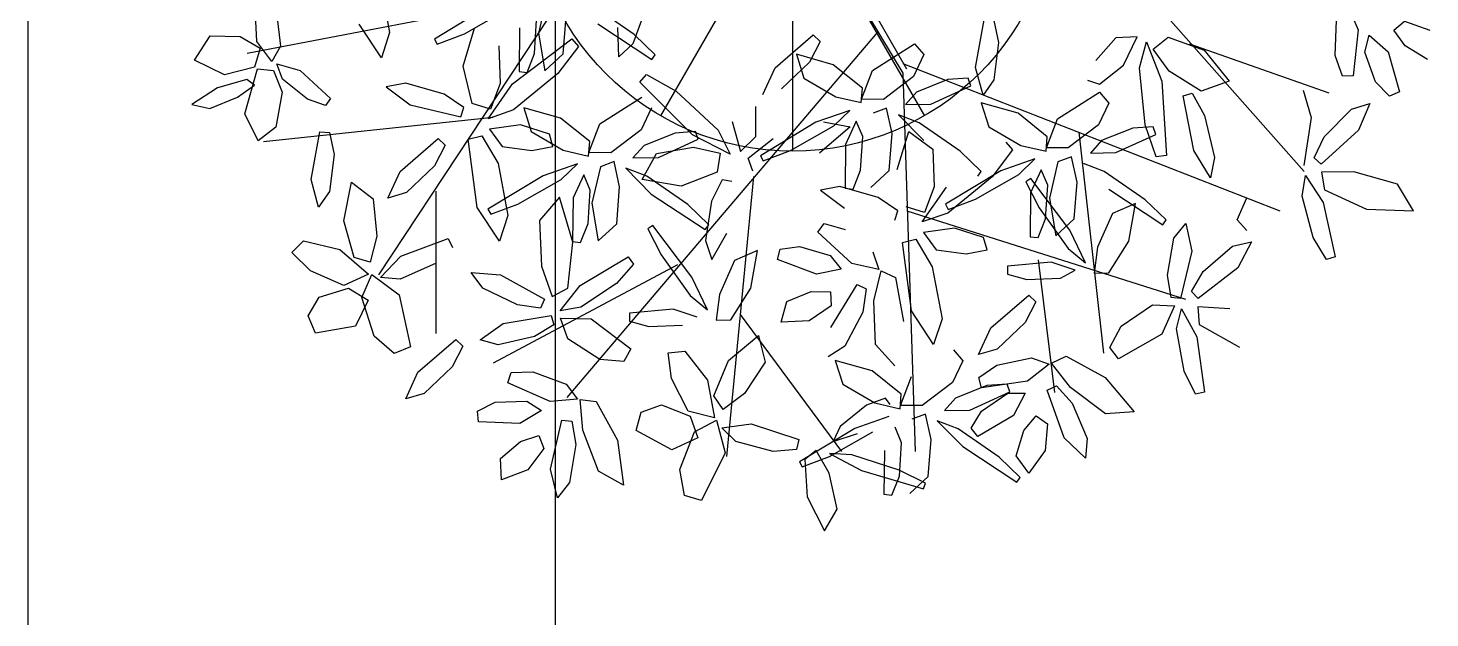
# Model space of a CAD drawing. Extents: x 8365 to 8547, y -347 to -272.
# Drawn here: x 8489.898 to 8491.492, y -313.115 to -312.444 of the extents above; entities that cross this region are included whole.
import ezdxf

# ---------------------------------------------------------------- set-up
doc = ezdxf.new("R2010")
doc.units = 0
doc.layers.get('0').update_dxf_attribs({"linetype": 'CONTINUOUS'})
doc.layers.add('1', color=7, linetype='CONTINUOUS')

msp = doc.modelspace()

# ---------------------------------------------------------------- linework, layer by layer
at = {"linetype": 'CONTINUOUS'}
for p, q in [((8490.7674, -311.9838), (8490.7674, -312.5838)), ((8490.7674, -311.9838), (8490.7674, -312.5838)), ((8490.7674, -311.9838), (8490.7674, -312.5838)), ((8490.6174, -312.024), (8490.9174, -312.5436)), ((8490.6174, -312.024), (8490.9174, -312.5436)), ((8490.6174, -312.5436), (8490.9174, -312.024))]:
    msp.add_line(p, q, dxfattribs=at)
at = {"color": 44}
for p, q in [((8490.7783, -312.3042), (8490.8928, -312.4952)), ((8490.7894, -312.302), (8490.897, -312.4902)), ((8491.1072, -312.333), (8491.3495, -312.6071)), ((8490.4966, -312.4057), (8490.1471, -312.4728)), ((8490.507, -312.4058), (8490.2962, -312.7245)), ((8490.8641, -312.4486), (8490.5106, -312.8643)), ((8491.219, -312.4616), (8491.3775, -312.5176)), ((8490.8928, -312.484), (8491.3216, -312.6518)), ((8490.8928, -312.4952), (8490.9068, -312.9258)), ((8490.4267, -312.5455), (8490.1657, -312.5735)), ((8491.0932, -312.5623), (8491.1212, -312.814)), ((8490.723, -312.6127), (8490.6924, -312.9314)), ((8490.3615, -312.6295), (8490.3615, -312.7916)), ((8490.8975, -312.6518), (8491.2144, -312.7525)), ((8491.0466, -312.7077), (8491.0652, -312.8587)), ((8490.6365, -312.7133), (8490.4267, -312.8252)), ((8490.7079, -312.7699), (8490.8229, -312.9258))]:
    msp.add_line(p, q, dxfattribs=at)
at = {"color": 60}
for p, q in [((8490.2979, -312.3896), (8490.309, -312.4488)), ((8490.488, -312.408), (8490.4782, -312.4495)), ((8490.1578, -312.4591), (8490.1558, -312.4128)), ((8490.4229, -312.4183), (8490.3599, -312.4564)), ((8490.3941, -312.4505), (8490.4433, -312.4225)), ((8490.1806, -312.4292), (8490.1848, -312.4644)), ((8490.2996, -312.4779), (8490.2742, -312.4395)), ((8490.4737, -312.4729), (8490.4762, -312.4347)), ((8490.5064, -312.4731), (8490.5097, -312.4311)), ((8490.0872, -312.4805), (8490.1049, -312.4525)), ((8490.1049, -312.4525), (8490.1391, -312.4533)), ((8490.1391, -312.4533), (8490.1617, -312.4666)), ((8490.309, -312.4488), (8490.2996, -312.4779)), ((8490.3599, -312.4564), (8490.3631, -312.4623)), ((8490.3631, -312.4623), (8490.3941, -312.4505)), ((8490.3925, -312.4872), (8490.4057, -312.4439)), ((8490.4487, -312.5074), (8490.5161, -312.4561)), ((8490.4569, -312.4435), (8490.4562, -312.4933)), ((8490.4782, -312.4495), (8490.4855, -312.4924)), ((8490.5161, -312.4561), (8490.5237, -312.4648)), ((8490.1617, -312.4666), (8490.1554, -312.4884)), ((8490.1749, -312.4818), (8490.1578, -312.4591)), ((8490.1848, -312.4644), (8490.1749, -312.4818)), ((8490.4331, -312.4642), (8490.4346, -312.5069)), ((8490.4653, -312.4943), (8490.4737, -312.4729)), ((8490.4855, -312.4924), (8490.5064, -312.4731)), ((8490.5237, -312.4648), (8490.5004, -312.4956)), ((8490.121, -312.4971), (8490.0872, -312.4805)), ((8490.1554, -312.4884), (8490.121, -312.4971)), ((8490.1873, -312.5019), (8490.1806, -312.4847)), ((8490.1806, -312.4847), (8490.2072, -312.4923)), ((8490.4029, -312.5296), (8490.3925, -312.4872)), ((8490.1464, -312.5025), (8490.1132, -312.5117)), ((8490.1442, -312.5415), (8490.1588, -312.4904)), ((8490.1552, -312.5088), (8490.1464, -312.5025)), ((8490.1588, -312.4904), (8490.177, -312.4923)), ((8490.177, -312.4923), (8490.1868, -312.5169)), ((8490.2154, -312.5248), (8490.1873, -312.5019)), ((8490.2072, -312.4923), (8490.2419, -312.5241)), ((8490.5004, -312.4956), (8490.4501, -312.537)), ((8490.4562, -312.4933), (8490.4653, -312.4943)), ((8490.1132, -312.5117), (8490.0841, -312.5307)), ((8490.136, -312.5225), (8490.1552, -312.5088)), ((8490.1868, -312.5169), (8490.1795, -312.5567)), ((8490.3273, -312.5064), (8490.3052, -312.5106)), ((8490.3052, -312.5106), (8490.3325, -312.5313)), ((8490.3709, -312.519), (8490.3273, -312.5064)), ((8490.3935, -312.5343), (8490.3709, -312.519)), ((8490.4211, -312.547), (8490.4487, -312.5074)), ((8490.4346, -312.5069), (8490.4237, -312.5361)), ((8490.0841, -312.5307), (8490.1043, -312.5354)), ((8490.1043, -312.5354), (8490.136, -312.5225)), ((8490.2361, -312.532), (8490.2154, -312.5248)), ((8490.2419, -312.5241), (8490.2361, -312.532)), ((8490.3325, -312.5313), (8490.39, -312.5448)), ((8490.39, -312.5448), (8490.3935, -312.5343)), ((8490.4237, -312.5361), (8490.4029, -312.5296)), ((8490.4501, -312.537), (8490.4211, -312.547)), ((8490.5035, -312.5464), (8490.4616, -312.5345)), ((8490.4616, -312.5345), (8490.4701, -312.5617)), ((8490.1594, -312.5722), (8490.1442, -312.5415)), ((8490.1795, -312.5567), (8490.1594, -312.5722)), ((8490.2196, -312.6163), (8490.2295, -312.5618)), ((8490.2295, -312.5618), (8490.2405, -312.5627)), ((8490.2405, -312.5627), (8490.2459, -312.5878)), ((8490.3985, -312.5702), (8490.414, -312.5666)), ((8490.414, -312.5666), (8490.4324, -312.5981)), ((8490.4578, -312.5541), (8490.4226, -312.559)), ((8490.4226, -312.559), (8490.437, -312.5786)), ((8490.4909, -312.5645), (8490.4578, -312.5541)), ((8490.4701, -312.5617), (8490.5065, -312.5828)), ((8490.4947, -312.5787), (8490.4909, -312.5645)), ((8490.3209, -312.607), (8490.3642, -312.5696)), ((8490.3721, -312.5772), (8490.3599, -312.6007)), ((8490.3642, -312.5696), (8490.3721, -312.5772)), ((8490.4087, -312.648), (8490.3985, -312.5702)), ((8490.437, -312.5786), (8490.4709, -312.5833)), ((8490.4709, -312.5833), (8490.4947, -312.5787)), ((8490.2459, -312.5878), (8490.2406, -312.63)), ((8490.3599, -312.6007), (8490.3281, -312.6311)), ((8490.4324, -312.5981), (8490.4435, -312.6573)), ((8490.5227, -312.5983), (8490.4838, -312.6119)), ((8490.5043, -312.616), (8490.5227, -312.5983)), ((8490.307, -312.6373), (8490.3209, -312.607)), ((8490.4838, -312.6119), (8490.4208, -312.6499)), ((8490.5298, -312.6107), (8490.5178, -312.637))]:
    msp.add_line(p, q, dxfattribs=at)
at = {"color": 62}
for p, q in [((8490.5872, -312.4512), (8490.5407, -312.4189)), ((8490.6009, -312.4205), (8490.5858, -312.4617)), ((8490.5457, -312.4391), (8490.6072, -312.4796)), ((8490.5696, -312.4766), (8490.5687, -312.4432)), ((8490.6111, -312.4742), (8490.5872, -312.4512)), ((8490.7475, -312.489), (8490.7909, -312.4516)), ((8490.7909, -312.4516), (8490.7988, -312.4592)), ((8490.5858, -312.4617), (8490.5696, -312.4766)), ((8490.7988, -312.4592), (8490.7865, -312.4827)), ((8490.6072, -312.4796), (8490.6111, -312.4742)), ((8490.7337, -312.5193), (8490.7475, -312.489)), ((8490.7865, -312.4827), (8490.7548, -312.5131)), ((8490.8135, -312.4855), (8490.7717, -312.4737)), ((8490.7717, -312.4737), (8490.7801, -312.5009)), ((8490.8468, -312.5122), (8490.8135, -312.4855)), ((8490.5936, -312.5053), (8490.6012, -312.4966)), ((8490.6534, -312.5653), (8490.5936, -312.5053)), ((8490.6012, -312.4966), (8490.6348, -312.5156)), ((8490.7801, -312.5009), (8490.8166, -312.522)), ((8490.8457, -312.5248), (8490.8583, -312.492)), ((8490.6348, -312.5156), (8490.6826, -312.56)), ((8490.8454, -312.5287), (8490.8468, -312.5122)), ((8490.5482, -312.5529), (8490.596, -312.5224)), ((8490.6068, -312.5348), (8490.5951, -312.5596)), ((8490.8166, -312.522), (8490.8454, -312.5287)), ((8490.5367, -312.5731), (8490.5035, -312.5464)), ((8490.5356, -312.5856), (8490.5482, -312.5529)), ((8490.5951, -312.5596), (8490.5606, -312.5858)), ((8490.634, -312.5633), (8490.5985, -312.5774)), ((8490.657, -312.5617), (8490.634, -312.5633)), ((8490.6601, -312.5703), (8490.657, -312.5617)), ((8490.5065, -312.5828), (8490.5354, -312.5895)), ((8490.5354, -312.5895), (8490.5367, -312.5731)), ((8490.5985, -312.5774), (8490.5858, -312.5916)), ((8490.6126, -312.5865), (8490.6548, -312.5794)), ((8490.6148, -312.5911), (8490.6601, -312.5703)), ((8490.5606, -312.5858), (8490.5356, -312.5856)), ((8490.5643, -312.5957), (8490.5489, -312.6016)), ((8490.5706, -312.6246), (8490.5643, -312.5957)), ((8490.5858, -312.5916), (8490.6148, -312.5911)), ((8490.5962, -312.6163), (8490.6126, -312.5865)), ((8490.2281, -312.6475), (8490.2196, -312.6163)), ((8490.455, -312.6441), (8490.5043, -312.616)), ((8490.5372, -312.6282), (8490.5298, -312.6107)), ((8490.5489, -312.6016), (8490.5391, -312.6431)), ((8490.6016, -312.6124), (8490.5777, -312.6034)), ((8490.5777, -312.6034), (8490.6067, -312.6327)), ((8490.6408, -312.6237), (8490.5962, -312.6163)), ((8490.6481, -312.6447), (8490.6016, -312.6124)), ((8490.6815, -312.6077), (8490.6408, -312.6237)), ((8490.2406, -312.63), (8490.2281, -312.6475)), ((8490.257, -312.6631), (8490.2655, -312.6194)), ((8490.2655, -312.6194), (8490.2904, -312.6383)), ((8490.3281, -312.6311), (8490.307, -312.6373)), ((8490.5347, -312.6664), (8490.5372, -312.6282)), ((8490.5673, -312.6666), (8490.5706, -312.6246)), ((8490.6067, -312.6327), (8490.6681, -312.6731)), ((8490.2904, -312.6383), (8490.2945, -312.6808)), ((8490.434, -312.6864), (8490.4087, -312.648)), ((8490.424, -312.6558), (8490.455, -312.6441)), ((8490.5021, -312.6362), (8490.4794, -312.663)), ((8490.5176, -312.6875), (8490.5021, -312.6362)), ((8490.5178, -312.637), (8490.5171, -312.6869)), ((8490.5391, -312.6431), (8490.5464, -312.6859)), ((8490.672, -312.6677), (8490.6481, -312.6447)), ((8490.6752, -312.6409), (8490.6685, -312.6857)), ((8490.2687, -312.705), (8490.257, -312.6631)), ((8490.4208, -312.6499), (8490.424, -312.6558)), ((8490.4435, -312.6573), (8490.434, -312.6864)), ((8490.4794, -312.663), (8490.4816, -312.7149)), ((8490.2945, -312.6808), (8490.287, -312.7104)), ((8490.5262, -312.6878), (8490.5347, -312.6664)), ((8490.5464, -312.6859), (8490.5673, -312.6666)), ((8490.6084, -312.6687), (8490.6029, -312.6725)), ((8490.6029, -312.6725), (8490.6178, -312.7021)), ((8490.6529, -312.7273), (8490.6084, -312.6687)), ((8490.6681, -312.6731), (8490.672, -312.6677)), ((8490.1976, -312.6993), (8490.2111, -312.6859)), ((8490.2111, -312.6859), (8490.2522, -312.6957)), ((8490.2522, -312.6957), (8490.2851, -312.7241)), ((8490.3219, -312.7033), (8490.3755, -312.6832)), ((8490.3755, -312.6832), (8490.3807, -312.6936)), ((8490.5118, -312.7398), (8490.5176, -312.6875)), ((8490.5171, -312.6869), (8490.5262, -312.6878)), ((8490.6685, -312.6857), (8490.6756, -312.7071)), ((8490.219, -312.72), (8490.1976, -312.6993)), ((8490.287, -312.7104), (8490.2687, -312.705)), ((8490.2988, -312.7277), (8490.3219, -312.7033)), ((8490.3613, -312.7119), (8490.3211, -312.7296)), ((8490.5257, -312.7367), (8490.5802, -312.7042)), ((8490.5863, -312.7126), (8490.5672, -312.7347)), ((8490.5802, -312.7042), (8490.5863, -312.7126)), ((8490.6178, -312.7021), (8490.6509, -312.7481)), ((8490.2569, -312.7368), (8490.219, -312.72)), ((8490.2851, -312.7241), (8490.2569, -312.7368)), ((8490.2774, -312.7505), (8490.2886, -312.7244)), ((8490.2886, -312.7244), (8490.3197, -312.7475)), ((8490.3211, -312.7296), (8490.2988, -312.7277)), ((8490.415, -312.7397), (8490.4019, -312.7219)), ((8490.4019, -312.7219), (8490.4352, -312.7246)), ((8490.4352, -312.7246), (8490.4851, -312.7525)), ((8490.4816, -312.7149), (8490.4938, -312.7493)), ((8490.6705, -312.7645), (8490.6529, -312.7273)), ((8490.229, -312.7502), (8490.2623, -312.7399)), ((8490.2623, -312.7399), (8490.2846, -312.7536)), ((8490.4544, -312.759), (8490.415, -312.7397)), ((8490.4938, -312.7493), (8490.5118, -312.7398)), ((8490.5031, -312.7655), (8490.5257, -312.7367)), ((8490.5672, -312.7347), (8490.5265, -312.7616)), ((8490.2162, -312.7713), (8490.229, -312.7502)), ((8490.2846, -312.7536), (8490.2701, -312.783)), ((8490.2915, -312.7945), (8490.2774, -312.7505)), ((8490.3197, -312.7475), (8490.3327, -312.8066)), ((8490.4807, -312.7625), (8490.4544, -312.759)), ((8490.4851, -312.7525), (8490.4807, -312.7625)), ((8490.6509, -312.7481), (8490.6705, -312.7645)), ((8490.2246, -312.791), (8490.2162, -312.7713)), ((8490.5265, -312.7616), (8490.5031, -312.7655)), ((8490.6314, -312.7637), (8490.5818, -312.7683)), ((8490.2701, -312.783), (8490.2246, -312.791)), ((8490.4119, -312.7988), (8490.4383, -312.7801)), ((8490.314, -312.8142), (8490.2915, -312.7945)), ((8490.3327, -312.8066), (8490.314, -312.8142)), ((8490.3411, -312.8355), (8490.3845, -312.7982)), ((8490.3924, -312.8058), (8490.3801, -312.8292)), ((8490.3845, -312.7982), (8490.3924, -312.8058)), ((8490.4326, -312.8045), (8490.4119, -312.7988)), ((8490.3273, -312.8659), (8490.3411, -312.8355)), ((8490.3801, -312.8292), (8490.3484, -312.8597)), ((8490.3484, -312.8597), (8490.3273, -312.8659)), ((8490.4089, -312.8797), (8490.429, -312.8696)), ((8490.41, -312.8918), (8490.4089, -312.8797)), ((8490.4364, -312.958), (8490.4351, -312.9337))]:
    msp.add_line(p, q, dxfattribs=at)
at = {"color": 68}
for p, q in [((8491.3983, -312.4171), (8491.4108, -312.4459)), ((8491.3845, -312.4751), (8491.3862, -312.4347)), ((8491.4515, -312.4462), (8491.4636, -312.4361)), ((8491.4636, -312.4361), (8491.4925, -312.4462)), ((8491.1777, -312.4678), (8491.1947, -312.4541)), ((8491.1947, -312.4541), (8491.2357, -312.4691)), ((8491.4108, -312.4459), (8491.4052, -312.4983)), ((8491.4184, -312.4712), (8491.4235, -312.452)), ((8491.4235, -312.452), (8491.4449, -312.471)), ((8491.4642, -312.4641), (8491.4515, -312.4462)), ((8491.1701, -312.4595), (8491.1876, -312.5044)), ((8491.1959, -312.493), (8491.1777, -312.4678)), ((8491.2357, -312.4691), (8491.2642, -312.5042)), ((8491.4307, -312.5052), (8491.4184, -312.4712)), ((8491.4449, -312.471), (8491.4577, -312.5165)), ((8491.4897, -312.4797), (8491.4642, -312.4641)), ((8491.393, -312.4984), (8491.3845, -312.4751)), ((8491.1876, -312.5044), (8491.1926, -312.589)), ((8491.2322, -312.5156), (8491.1959, -312.493)), ((8491.2642, -312.5042), (8491.2322, -312.5156)), ((8491.4052, -312.4983), (8491.393, -312.4984)), ((8491.4464, -312.5213), (8491.4307, -312.5052)), ((8491.2118, -312.5208), (8491.2218, -312.5181)), ((8491.2237, -312.5833), (8491.2118, -312.5208)), ((8491.2218, -312.5181), (8491.236, -312.5435)), ((8491.3481, -312.5146), (8491.3574, -312.5456)), ((8491.4577, -312.5165), (8491.4464, -312.5213)), ((8491.3723, -312.5676), (8491.4032, -312.5363)), ((8491.4032, -312.5363), (8491.4241, -312.5295)), ((8491.4241, -312.5295), (8491.4111, -312.5602)), ((8491.236, -312.5435), (8491.2473, -312.591)), ((8491.3574, -312.5456), (8491.349, -312.6004)), ((8491.1352, -312.5856), (8491.1805, -312.5648)), ((8491.1811, -312.5905), (8491.1686, -312.554)), ((8491.3607, -312.5914), (8491.3723, -312.5676)), ((8491.4111, -312.5602), (8491.3688, -312.5988)), ((8491.243, -312.6143), (8491.2237, -312.5833)), ((8491.122, -312.6069), (8491.0982, -312.5978)), ((8491.1063, -312.5861), (8491.1352, -312.5856)), ((8491.1926, -312.589), (8491.1811, -312.5905)), ((8491.2473, -312.591), (8491.243, -312.6143)), ((8491.3688, -312.5988), (8491.3607, -312.5914)), ((8491.1686, -312.6392), (8491.122, -312.6069)), ((8491.3471, -312.6351), (8491.3508, -312.6118)), ((8491.3508, -312.6118), (8491.371, -312.6422)), ((8491.4057, -312.6073), (8491.3692, -312.608)), ((8491.3692, -312.608), (8491.3725, -312.6281)), ((8491.4556, -312.6216), (8491.4057, -312.6073)), ((8491.1271, -312.6271), (8491.1885, -312.6676)), ((8491.3725, -312.6281), (8491.4202, -312.6501)), ((8491.4738, -312.6517), (8491.4556, -312.6216)), ((8491.1575, -312.6436), (8491.1313, -312.6548)), ((8491.1501, -312.6864), (8491.1575, -312.6436)), ((8491.1925, -312.6622), (8491.1686, -312.6392)), ((8491.2731, -312.662), (8491.284, -312.6369)), ((8491.3598, -312.6823), (8491.3471, -312.6351)), ((8491.371, -312.6422), (8491.3846, -312.7043)), ((8491.1313, -312.6548), (8491.1142, -312.6933)), ((8491.1885, -312.6676), (8491.1925, -312.6622)), ((8491.2842, -312.6742), (8491.2731, -312.662)), ((8491.4202, -312.6501), (8491.4738, -312.6517)), ((8491.2013, -312.6831), (8491.2147, -312.6662)), ((8491.2147, -312.6662), (8491.2215, -312.6979)), ((8491.1271, -312.7223), (8491.1501, -312.6864)), ((8491.1939, -312.725), (8491.2013, -312.6831)), ((8491.2346, -312.721), (8491.2679, -312.6922)), ((8491.2679, -312.6922), (8491.2893, -312.6871)), ((8491.2893, -312.6871), (8491.2739, -312.7167)), ((8491.3747, -312.7073), (8491.3598, -312.6823)), ((8491.2215, -312.6979), (8491.2088, -312.7518)), ((8491.3846, -312.7043), (8491.3747, -312.7073)), ((8491.1106, -312.7227), (8491.1271, -312.7223)), ((8491.1979, -312.7503), (8491.1939, -312.725)), ((8491.2212, -312.7438), (8491.2346, -312.721)), ((8491.2739, -312.7167), (8491.2287, -312.7518)), ((8491.2287, -312.7518), (8491.2212, -312.7438)), ((8491.1411, -312.7831), (8491.1769, -312.7587)), ((8491.1769, -312.7587), (8491.2018, -312.7601)), ((8491.2018, -312.7601), (8491.1876, -312.7922)), ((8491.2088, -312.7518), (8491.1979, -312.7503)), ((8491.2042, -312.7863), (8491.2097, -312.7633)), ((8491.2097, -312.7633), (8491.2274, -312.7953)), ((8491.2647, -312.7632), (8491.2283, -312.761)), ((8491.2283, -312.761), (8491.23, -312.7813)), ((8491.1282, -312.8072), (8491.1411, -312.7831)), ((8491.1876, -312.7922), (8491.1383, -312.8202)), ((8491.213, -312.8343), (8491.2042, -312.7863)), ((8491.23, -312.7813), (8491.2758, -312.807)), ((8490.8839, -312.8281), (8490.8618, -312.8041)), ((8491.1383, -312.8202), (8491.1282, -312.8072)), ((8491.2274, -312.7953), (8491.2361, -312.8582)), ((8490.9611, -312.8224), (8490.9494, -312.8472)), ((8491.0785, -312.8171), (8491.1229, -312.8414)), ((8490.8911, -312.8606), (8490.8578, -312.8339)), ((8490.89, -312.8732), (8490.9026, -312.8404)), ((8490.9793, -312.8416), (8490.9998, -312.8275)), ((8491.0594, -312.8262), (8491.0347, -312.8456)), ((8491.0834, -312.8528), (8491.062, -312.8251)), ((8491.2259, -312.8605), (8491.213, -312.8343)), ((8490.9494, -312.8472), (8490.915, -312.8733)), ((8490.9884, -312.8508), (8490.9528, -312.865)), ((8490.9825, -312.8534), (8490.9793, -312.8416)), ((8491.0347, -312.8456), (8490.9825, -312.8534)), ((8491.0114, -312.8492), (8490.9884, -312.8508)), ((8491.0144, -312.8579), (8491.0114, -312.8492)), ((8491.057, -312.8561), (8491.0675, -312.8511)), ((8491.0764, -312.91), (8491.057, -312.8561)), ((8491.0675, -312.8511), (8491.0855, -312.8707)), ((8491.1235, -312.8828), (8491.0834, -312.8528)), ((8491.1229, -312.8414), (8491.156, -312.8807)), ((8490.8609, -312.8703), (8490.8897, -312.877)), ((8490.8784, -312.8722), (8490.873, -312.8649)), ((8490.8897, -312.877), (8490.8911, -312.8606)), ((8490.9528, -312.865), (8490.9402, -312.8792)), ((8490.9691, -312.8787), (8491.0144, -312.8579)), ((8490.9822, -312.8798), (8491.0121, -312.8593)), ((8491.0121, -312.8593), (8491.0319, -312.8594)), ((8491.0319, -312.8594), (8491.0189, -312.8849)), ((8491.0855, -312.8707), (8491.1027, -312.9111)), ((8491.2361, -312.8582), (8491.2259, -312.8605)), ((8490.877, -312.8858), (8490.8381, -312.8994)), ((8490.915, -312.8733), (8490.89, -312.8732)), ((8490.9186, -312.8832), (8490.9032, -312.8891)), ((8490.925, -312.9121), (8490.9186, -312.8832)), ((8490.9402, -312.8792), (8490.9691, -312.8787)), ((8490.9707, -312.8991), (8490.9822, -312.8798)), ((8491.0189, -312.8849), (8490.9782, -312.9087)), ((8491.0305, -312.9018), (8491.0446, -312.8851)), ((8491.0446, -312.8851), (8491.0574, -312.8942)), ((8491.156, -312.8807), (8491.1235, -312.8828)), ((8490.8915, -312.9157), (8490.8841, -312.8982)), ((8490.9559, -312.8999), (8490.932, -312.8909)), ((8490.932, -312.8909), (8490.961, -312.9202)), ((8491.0024, -312.9323), (8490.9559, -312.8999)), ((8490.9782, -312.9087), (8490.9707, -312.8991)), ((8491.0219, -312.9305), (8491.0305, -312.9018)), ((8491.0574, -312.8942), (8491.0549, -312.9247)), ((8490.889, -312.954), (8490.8915, -312.9157)), ((8490.9216, -312.9541), (8490.925, -312.9121)), ((8491.1005, -312.9334), (8491.0764, -312.91)), ((8491.1027, -312.9111), (8491.1005, -312.9334)), ((8490.8888, -312.9469), (8490.8349, -312.9296)), ((8490.961, -312.9202), (8491.0224, -312.9606)), ((8491.0264, -312.9552), (8491.0024, -312.9323)), ((8491.036, -312.9503), (8491.0219, -312.9305)), ((8491.0549, -312.9247), (8491.036, -312.9503)), ((8490.8457, -312.9475), (8490.9163, -312.9681)), ((8490.9185, -312.9618), (8490.8888, -312.9469)), ((8490.8805, -312.9754), (8490.889, -312.954)), ((8490.9007, -312.9734), (8490.9216, -312.9541)), ((8490.9163, -312.9681), (8490.9185, -312.9618)), ((8491.0224, -312.9606), (8491.0264, -312.9552)), ((8490.8714, -312.9744), (8490.8805, -312.9754))]:
    msp.add_line(p, q, dxfattribs=at)
at = {"color": 64}
for p, q in [((8490.9756, -312.4888), (8490.9855, -312.4343)), ((8490.9964, -312.4352), (8491.0018, -312.4604)), ((8490.8583, -312.492), (8490.906, -312.4616)), ((8490.906, -312.4616), (8490.9168, -312.474)), ((8491.0018, -312.4604), (8490.9965, -312.5026)), ((8490.9168, -312.474), (8490.9051, -312.4988)), ((8490.9841, -312.5201), (8490.9756, -312.4888)), ((8490.9051, -312.4988), (8490.8707, -312.525)), ((8490.9441, -312.5024), (8490.9085, -312.5166)), ((8490.9671, -312.5009), (8490.9441, -312.5024)), ((8490.9701, -312.5095), (8490.9671, -312.5009)), ((8490.9965, -312.5026), (8490.9841, -312.5201)), ((8490.9085, -312.5166), (8490.8959, -312.5308)), ((8490.9248, -312.5303), (8490.9701, -312.5095)), ((8490.7255, -312.5674), (8490.7256, -312.5332)), ((8490.8707, -312.525), (8490.8457, -312.5248)), ((8490.8743, -312.5349), (8490.8589, -312.5407)), ((8490.8807, -312.5638), (8490.8743, -312.5349)), ((8490.8959, -312.5308), (8490.9248, -312.5303)), ((8491.0239, -312.5408), (8490.9821, -312.529)), ((8490.9821, -312.529), (8490.9905, -312.5562)), ((8490.6985, -312.5501), (8490.708, -312.5843)), ((8490.7938, -312.551), (8490.7309, -312.5891)), ((8490.8327, -312.5375), (8490.7938, -312.551)), ((8490.8027, -312.5505), (8490.8328, -312.5561)), ((8490.8143, -312.5552), (8490.8327, -312.5375)), ((8490.8398, -312.5499), (8490.8278, -312.5762)), ((8490.8472, -312.5674), (8490.8398, -312.5499)), ((8490.9116, -312.5516), (8490.8878, -312.5425)), ((8490.8878, -312.5425), (8490.9167, -312.5718)), ((8490.9582, -312.5839), (8490.9116, -312.5516)), ((8490.6963, -312.5874), (8490.6534, -312.5653)), ((8490.6826, -312.56), (8490.6963, -312.5874)), ((8490.708, -312.5843), (8490.7255, -312.5674)), ((8490.7651, -312.5832), (8490.8143, -312.5552)), ((8490.8328, -312.5561), (8490.7981, -312.5863)), ((8490.8447, -312.6056), (8490.8472, -312.5674)), ((8490.8773, -312.6058), (8490.8807, -312.5638)), ((8490.8864, -312.6047), (8490.8996, -312.5615)), ((8490.8996, -312.5615), (8490.9269, -312.5817)), ((8490.9905, -312.5562), (8491.027, -312.5773)), ((8490.6548, -312.5794), (8490.6851, -312.5863)), ((8490.7167, -312.5919), (8490.7455, -312.5695)), ((8490.7341, -312.595), (8490.7651, -312.5832)), ((8490.8278, -312.5762), (8490.8271, -312.626)), ((8490.9269, -312.5817), (8490.9284, -312.6245)), ((8490.9821, -312.6069), (8490.9582, -312.5839)), ((8491.0176, -312.5823), (8490.9943, -312.6131)), ((8491.0099, -312.5736), (8491.0176, -312.5823)), ((8490.6851, -312.5863), (8490.6815, -312.6077)), ((8490.7223, -312.6067), (8490.7167, -312.5919)), ((8490.7309, -312.5891), (8490.7341, -312.595)), ((8490.6874, -312.6165), (8490.6752, -312.6409)), ((8490.6982, -312.6185), (8490.6874, -312.6165)), ((8490.8362, -312.627), (8490.8447, -312.6056)), ((8490.8564, -312.6251), (8490.8773, -312.6058)), ((8491.0042, -312.6063), (8490.9413, -312.6444)), ((8490.9943, -312.6131), (8490.944, -312.6546)), ((8490.9755, -312.6385), (8491.0247, -312.6105)), ((8490.9782, -312.6123), (8490.9821, -312.6069)), ((8490.8212, -312.624), (8490.799, -312.6282)), ((8490.799, -312.6282), (8490.8264, -312.6489)), ((8490.8648, -312.6366), (8490.8212, -312.624)), ((8490.8271, -312.626), (8490.8362, -312.627)), ((8490.915, -312.6645), (8490.9425, -312.625)), ((8490.9284, -312.6245), (8490.9176, -312.6536)), ((8490.8873, -312.6519), (8490.8648, -312.6366)), ((8490.9176, -312.6536), (8490.8968, -312.6471)), ((8490.9413, -312.6444), (8490.9445, -312.6503)), ((8490.9445, -312.6503), (8490.9755, -312.6385)), ((8490.8839, -312.6623), (8490.8873, -312.6519)), ((8490.944, -312.6546), (8490.915, -312.6645)), ((8490.6756, -312.7071), (8490.6925, -312.6773)), ((8490.7962, -312.676), (8490.8033, -312.6661)), ((8490.835, -312.7116), (8490.7962, -312.676)), ((8490.8033, -312.6661), (8490.8271, -312.6732)), ((8490.7504, -312.7074), (8490.7532, -312.6955)), ((8490.7532, -312.6955), (8490.7754, -312.6923)), ((8490.7754, -312.6923), (8490.8101, -312.7027)), ((8490.9026, -312.7656), (8490.8924, -312.6878)), ((8490.7013, -312.7083), (8490.6842, -312.7469)), ((8490.7275, -312.6971), (8490.7013, -312.7083)), ((8490.7201, -312.7399), (8490.7275, -312.6971)), ((8490.7945, -312.7241), (8490.7504, -312.7074)), ((8490.8101, -312.7027), (8490.8225, -312.7182)), ((8490.8656, -312.7187), (8490.835, -312.7116)), ((8490.8586, -312.6985), (8490.8656, -312.7187)), ((8490.8225, -312.7182), (8490.7945, -312.7241)), ((8490.8599, -312.7541), (8490.868, -312.7201)), ((8490.868, -312.7201), (8490.8846, -312.7279)), ((8490.8846, -312.7279), (8490.8936, -312.7777)), ((8490.697, -312.7758), (8490.7201, -312.7399)), ((8490.7609, -312.755), (8490.7886, -312.7438)), ((8490.7886, -312.7438), (8490.8105, -312.7442)), ((8490.8105, -312.7442), (8490.8114, -312.7599)), ((8490.8111, -312.7846), (8490.8408, -312.7357)), ((8490.8408, -312.7357), (8490.8513, -312.7406)), ((8490.8513, -312.7406), (8490.8474, -312.767)), ((8490.6842, -312.7469), (8490.6806, -312.7762)), ((8490.7544, -312.7785), (8490.7609, -312.755)), ((8490.8114, -312.7599), (8490.7861, -312.7771)), ((8490.8618, -312.8041), (8490.8599, -312.7541)), ((8490.4383, -312.7801), (8490.4929, -312.7708)), ((8490.4929, -312.7708), (8490.4958, -312.7814)), ((8490.5117, -312.7975), (8490.5033, -312.7739)), ((8490.5033, -312.7739), (8490.5384, -312.7746)), ((8490.5384, -312.7746), (8490.5834, -312.8089)), ((8490.5818, -312.7683), (8490.5818, -312.7775)), ((8490.6589, -312.7729), (8490.6314, -312.7637)), ((8490.6806, -312.7762), (8490.697, -312.7758)), ((8490.8474, -312.767), (8490.8267, -312.8058)), ((8490.4958, -312.7814), (8490.474, -312.795)), ((8490.5818, -312.7775), (8490.604, -312.7836)), ((8490.604, -312.7836), (8490.6423, -312.7821)), ((8490.7861, -312.7771), (8490.7544, -312.7785)), ((8490.474, -312.795), (8490.4326, -312.8045)), ((8490.5481, -312.8209), (8490.5117, -312.7975)), ((8490.6947, -312.8223), (8490.7288, -312.7936)), ((8490.7288, -312.7936), (8490.7364, -312.8239)), ((8490.8267, -312.8058), (8490.808, -312.818)), ((8490.5754, -312.8234), (8490.5481, -312.8209)), ((8490.5834, -312.8089), (8490.5754, -312.8234)), ((8490.6258, -312.8133), (8490.6447, -312.8114)), ((8490.6295, -312.8428), (8490.6258, -312.8133)), ((8490.6447, -312.8114), (8490.6706, -312.8447)), ((8490.6777, -312.8623), (8490.6947, -312.8223)), ((8490.7364, -312.8239), (8490.7129, -312.8596)), ((8490.8578, -312.8339), (8490.816, -312.822)), ((8490.816, -312.822), (8490.8244, -312.8492)), ((8490.4435, -312.8475), (8490.4472, -312.8359)), ((8490.4472, -312.8359), (8490.4719, -312.835)), ((8490.4719, -312.835), (8490.5098, -312.8491)), ((8490.4916, -312.869), (8490.4435, -312.8475)), ((8490.5098, -312.8491), (8490.5229, -312.866)), ((8490.6486, -312.8797), (8490.6295, -312.8428)), ((8490.6706, -312.8447), (8490.6784, -312.8874)), ((8490.429, -312.8696), (8490.4652, -312.8684)), ((8490.4652, -312.8684), (8490.4819, -312.8792)), ((8490.5229, -312.866), (8490.4916, -312.869)), ((8490.5287, -312.9014), (8490.5257, -312.8665)), ((8490.5257, -312.8665), (8490.5439, -312.8687)), ((8490.5439, -312.8687), (8490.5682, -312.913)), ((8490.6885, -312.878), (8490.6777, -312.8623)), ((8490.7129, -312.8596), (8490.6885, -312.878)), ((8490.4819, -312.8792), (8490.4572, -312.8937)), ((8490.5894, -312.9017), (8490.5951, -312.8811)), ((8490.5951, -312.8811), (8490.6184, -312.8726)), ((8490.6184, -312.8726), (8490.6508, -312.8854)), ((8490.6784, -312.8874), (8490.6486, -312.8797)), ((8490.6508, -312.8854), (8490.6596, -312.9101)), ((8490.4572, -312.8937), (8490.41, -312.8918)), ((8490.4922, -312.9458), (8490.5048, -312.8899)), ((8490.5048, -312.8899), (8490.5163, -312.8914)), ((8490.5163, -312.8914), (8490.5209, -312.9176)), ((8490.5465, -312.9482), (8490.5287, -312.9014)), ((8490.6299, -312.924), (8490.5894, -312.9017)), ((8490.6393, -312.9463), (8490.6559, -312.9032)), ((8490.6559, -312.9032), (8490.681, -312.8899)), ((8490.681, -312.8899), (8490.6907, -312.9274)), ((8490.6869, -312.8988), (8490.7202, -312.8943)), ((8490.703, -312.9143), (8490.6869, -312.8988)), ((8490.4351, -312.9337), (8490.4579, -312.9142)), ((8490.4579, -312.9142), (8490.4788, -312.9077)), ((8490.4788, -312.9077), (8490.4846, -312.9223)), ((8490.5209, -312.9176), (8490.5137, -312.9609)), ((8490.5682, -312.913), (8490.575, -312.964)), ((8490.6596, -312.9101), (8490.6299, -312.924)), ((8490.4846, -312.9223), (8490.4661, -312.9466)), ((8490.6907, -312.9274), (8490.6639, -312.9816)), ((8490.4661, -312.9466), (8490.4364, -312.958)), ((8490.4999, -312.9785), (8490.4922, -312.9458)), ((8490.575, -312.964), (8490.5465, -312.9482)), ((8490.6446, -312.9757), (8490.6393, -312.9463)), ((8490.5137, -312.9609), (8490.4999, -312.9785)), ((8490.6639, -312.9816), (8490.6446, -312.9757))]:
    msp.add_line(p, q, dxfattribs=at)
at = {"color": 66}
for p, q in [((8491.135, -312.4551), (8491.1122, -312.4806)), ((8491.1593, -312.454), (8491.135, -312.4551)), ((8491.1438, -312.486), (8491.1593, -312.454)), ((8491.1622, -312.4891), (8491.1701, -312.4595)), ((8491.1166, -312.5076), (8491.1438, -312.486)), ((8491.1686, -312.554), (8491.1622, -312.4891)), ((8491.1028, -312.503), (8491.1166, -312.5076)), ((8491.0687, -312.5473), (8491.1164, -312.5168)), ((8491.1164, -312.5168), (8491.1272, -312.5293)), ((8491.1272, -312.5293), (8491.1155, -312.5541)), ((8491.0572, -312.5675), (8491.0239, -312.5408)), ((8491.0561, -312.5801), (8491.0687, -312.5473)), ((8491.0558, -312.584), (8491.0572, -312.5675)), ((8491.1155, -312.5541), (8491.0811, -312.5803)), ((8491.1545, -312.5577), (8491.1189, -312.5719)), ((8491.1775, -312.5562), (8491.1545, -312.5577)), ((8491.1805, -312.5648), (8491.1775, -312.5562)), ((8491.027, -312.5773), (8491.0558, -312.584)), ((8491.0811, -312.5803), (8491.0561, -312.5801)), ((8491.1189, -312.5719), (8491.1063, -312.5861)), ((8491.0431, -312.5928), (8491.0042, -312.6063)), ((8491.0247, -312.6105), (8491.0431, -312.5928)), ((8491.0693, -312.596), (8491.0595, -312.6375)), ((8491.0847, -312.5902), (8491.0693, -312.596)), ((8491.0911, -312.6191), (8491.0847, -312.5902)), ((8491.0384, -312.6152), (8491.0329, -312.619)), ((8491.0502, -312.6052), (8491.0382, -312.6315)), ((8491.0829, -312.6738), (8491.0384, -312.6152)), ((8491.0576, -312.6227), (8491.0502, -312.6052)), ((8491.0329, -312.619), (8491.0478, -312.6486)), ((8491.0382, -312.6315), (8491.0375, -312.6813)), ((8491.0551, -312.6609), (8491.0576, -312.6227)), ((8491.0877, -312.6611), (8491.0911, -312.6191)), ((8491.0478, -312.6486), (8491.0809, -312.6946)), ((8491.0595, -312.6375), (8491.0668, -312.6804)), ((8491.0466, -312.6823), (8491.0551, -312.6609)), ((8491.0668, -312.6804), (8491.0877, -312.6611)), ((8490.9516, -312.6716), (8490.9164, -312.6766)), ((8490.9164, -312.6766), (8490.9309, -312.6962)), ((8490.9847, -312.6821), (8490.9516, -312.6716)), ((8491.1005, -312.711), (8491.0829, -312.6738)), ((8490.8924, -312.6878), (8490.9078, -312.6841)), ((8490.9078, -312.6841), (8490.9262, -312.7157)), ((8490.9309, -312.6962), (8490.9648, -312.7008)), ((8490.9648, -312.7008), (8490.9886, -312.6962)), ((8490.9886, -312.6962), (8490.9847, -312.6821)), ((8491.0375, -312.6813), (8491.0466, -312.6823)), ((8491.0809, -312.6946), (8491.1005, -312.711)), ((8491.1142, -312.6933), (8491.1106, -312.7227)), ((8491.0614, -312.7102), (8491.0118, -312.7148)), ((8491.0889, -312.7194), (8491.0614, -312.7102)), ((8490.9262, -312.7157), (8490.9374, -312.7749)), ((8491.0118, -312.7148), (8491.0118, -312.7239)), ((8491.0118, -312.7239), (8491.034, -312.7301)), ((8491.034, -312.7301), (8491.0723, -312.7286)), ((8491.0723, -312.7286), (8491.0889, -312.7194)), ((8490.993, -312.7851), (8491.0363, -312.7478)), ((8491.0442, -312.7554), (8491.032, -312.7789)), ((8491.0363, -312.7478), (8491.0442, -312.7554)), ((8490.9279, -312.804), (8490.9026, -312.7656)), ((8490.9374, -312.7749), (8490.9279, -312.804)), ((8490.9791, -312.8155), (8490.993, -312.7851)), ((8491.032, -312.7789), (8491.0003, -312.8093)), ((8490.9503, -312.8099), (8490.9611, -312.8224)), ((8491.0003, -312.8093), (8490.9791, -312.8155)), ((8490.9998, -312.8275), (8491.0393, -312.819)), ((8491.0393, -312.819), (8491.0594, -312.8262)), ((8491.062, -312.8251), (8491.0785, -312.8171)), ((8490.8244, -312.8492), (8490.8609, -312.8703)), ((8490.873, -312.8649), (8490.8515, -312.8731)), ((8490.8515, -312.8731), (8490.8216, -312.8971)), ((8490.7202, -312.8943), (8490.7745, -312.9122)), ((8490.8381, -312.8994), (8490.7752, -312.9374)), ((8490.8094, -312.9316), (8490.8586, -312.9035)), ((8490.8216, -312.8971), (8490.8137, -312.9144)), ((8490.7455, -312.9257), (8490.703, -312.9143)), ((8490.7745, -312.9122), (8490.772, -312.9236)), ((8490.8137, -312.9144), (8490.8412, -312.9054)), ((8490.772, -312.9236), (8490.7455, -312.9257)), ((8490.7784, -312.9433), (8490.8094, -312.9316)), ((8490.7943, -312.9246), (8490.7813, -312.9347)), ((8490.7813, -312.9347), (8490.7841, -312.9773)), ((8490.8089, -312.9504), (8490.7943, -312.9246)), ((8490.8349, -312.9296), (8490.8094, -312.928)), ((8490.8094, -312.928), (8490.8457, -312.9475)), ((8490.8721, -312.9246), (8490.8714, -312.9744)), ((8490.7752, -312.9374), (8490.7784, -312.9433)), ((8490.818, -312.9915), (8490.8089, -312.9504)), ((8490.7841, -312.9773), (8490.8037, -313.0161)), ((8490.8037, -313.0161), (8490.818, -312.9915))]:
    msp.add_line(p, q, dxfattribs=at)
at = {"layer": '1', "color": 1, "linetype": 'CONTINUOUS'}
for p, q in [((8489.8977, -321.5899), (8489.8977, -306.2757)), ((8490.4977, -321.4291), (8490.4977, -306.4365))]:
    msp.add_line(p, q, dxfattribs=at)
msp.add_circle((8490.7674, -312.2838), 0.3, dxfattribs=at)

doc.saveas('drawing.dxf')
